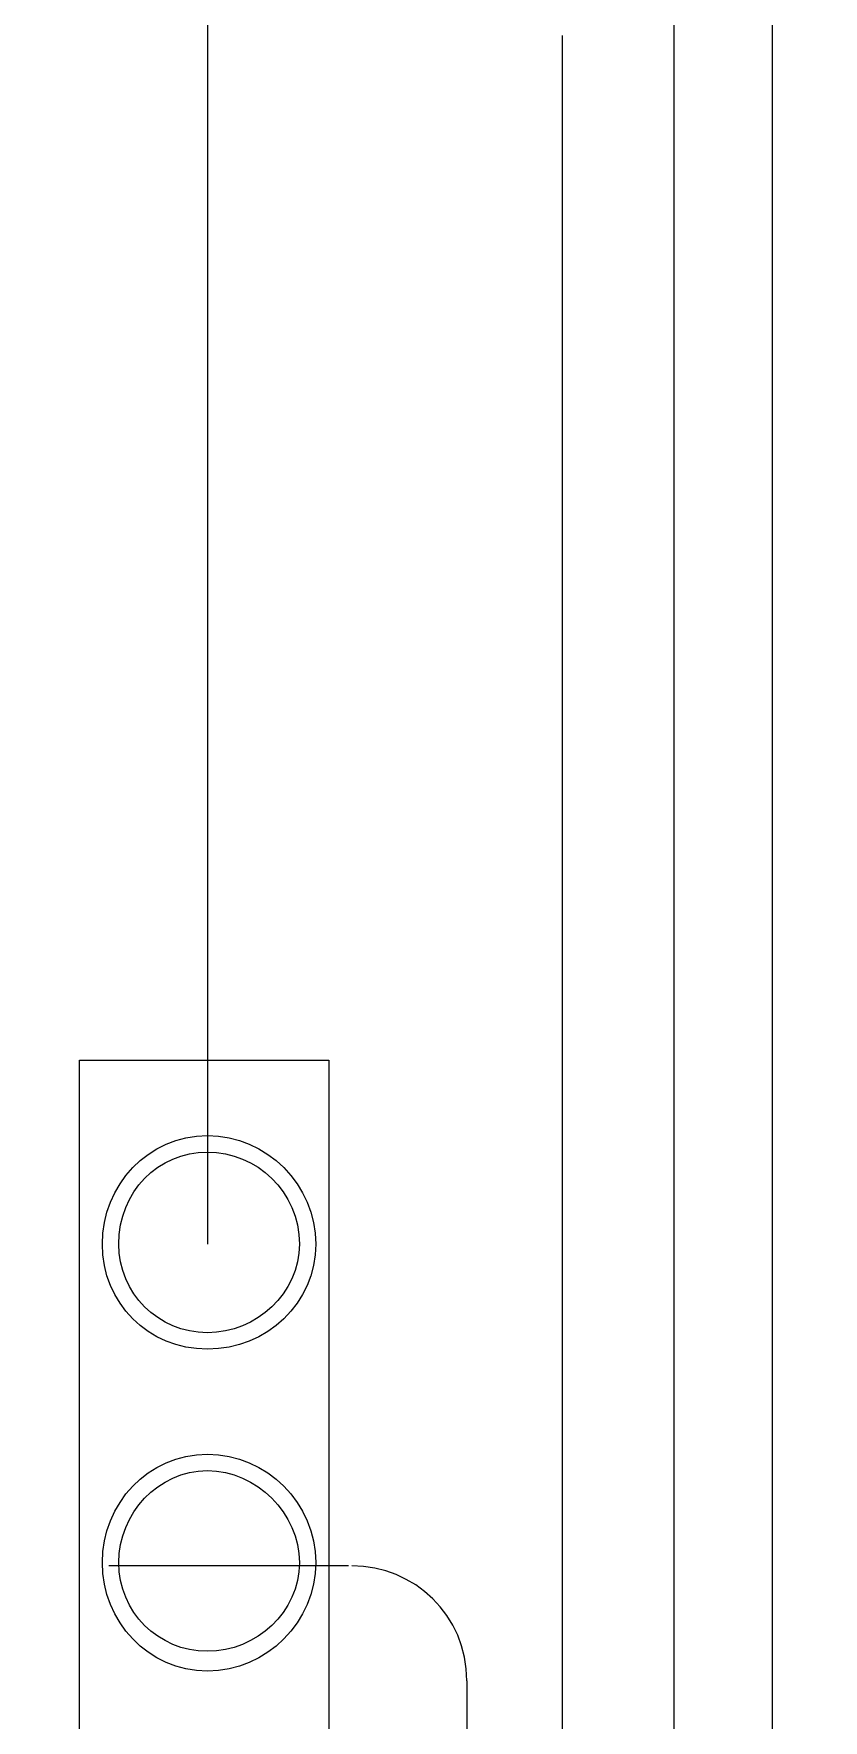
# Model space of a CAD drawing. Header units: metres. Extents: x 2999 to 3164, y 1641 to 1678.
# Drawn here: x 3006.374 to 3006.662, y 1644.923 to 1645.537 of the extents above; entities that cross this region are included whole.
import ezdxf

# ---------------------------------------------------------------- set-up
doc = ezdxf.new("R2010")
doc.units = ezdxf.units.M
doc.linetypes.add('CONTORNO_QUADRO_T', pattern=[0.35, 0.2, -0.15])

msp = doc.modelspace()

# ---------------------------------------------------------------- linework, layer by layer
at = {"color": 5, "linetype": 'Continuous', "lineweight": 20, "true_color": 0x000005}
for points in [[(3006.43699, 1645.99654), (3006.43699, 1645.09619), (3006.43699, 1645.09619)], [(3006.48848, 1644.97885), (3006.40107, 1644.97885), (3006.40107, 1644.97885)], [(3006.53158, 1644.93695), (3006.53158, 1644.69151), (3006.53158, 1644.69151)]]:
    msp.add_lwpolyline(points, dxfattribs=at)
at = {"color": 1, "linetype": 'Continuous', "lineweight": 20, "true_color": 0x000001}
for points in [[(3006.64292, 1645.59186), (3006.64292, 1644.56699), (3006.64292, 1644.56699)], [(3006.60701, 1645.58468), (3006.60701, 1644.54424), (3006.60701, 1644.54424)], [(3006.5663, 1645.53679), (3006.5663, 1644.5191), (3006.5663, 1644.5191)]]:
    msp.add_lwpolyline(points, dxfattribs=at)
at = {"color": 7, "linetype": 'Continuous', "lineweight": 20, "true_color": 0x000007}
msp.add_lwpolyline([(3006.3903, 1645.16324), (3006.48129, 1645.16324), (3006.48129, 1644.79687), (3006.3903, 1644.79687)], close=True, dxfattribs=at)
at = {"color": 30, "linetype": 'CONTORNO_QUADRO_T', "lineweight": 20, "ltscale": 0.1}
msp.add_open_spline([(3009.30089, 1646.21565), (3009.30089, 1647.76852), (3008.04135, 1649.02806), (3006.48728, 1649.02806), (3006.48728, 1649.02806), (3004.9344, 1649.02806), (3003.67487, 1647.76852), (3003.67487, 1646.21565), (3003.67487, 1646.21565), (3003.67487, 1644.66157), (3004.9344, 1643.40203), (3006.48728, 1643.40203), (3006.48728, 1643.40203), (3008.04135, 1643.40203), (3009.30089, 1644.66157), (3009.30089, 1646.21565)], degree=3, knots=[0, 0, 0, 0, 0.0625, 0.0625, 0.0625, 0.062501, 0.125, 0.125, 0.125, 0.125001, 0.1875, 0.1875, 0.1875, 0.187501, 1, 1, 1, 1], dxfattribs=at)
at = {"color": 7, "linetype": 'Continuous', "lineweight": 20, "true_color": 0x000007}
for points in [[(3006.4765, 1645.09619), (3006.4765, 1645.11774), (3006.45854, 1645.1357), (3006.43699, 1645.1357), (3006.43699, 1645.1357), (3006.41544, 1645.1357), (3006.39868, 1645.11774), (3006.39868, 1645.09619), (3006.39868, 1645.09619), (3006.39868, 1645.07464), (3006.41544, 1645.05787), (3006.43699, 1645.05787), (3006.43699, 1645.05787), (3006.45854, 1645.05787), (3006.4765, 1645.07464), (3006.4765, 1645.09619)], [(3006.47052, 1645.09619), (3006.47052, 1645.11534), (3006.45495, 1645.12971), (3006.43699, 1645.12971), (3006.43699, 1645.12971), (3006.41903, 1645.12971), (3006.40467, 1645.11534), (3006.40467, 1645.09619), (3006.40467, 1645.09619), (3006.40467, 1645.07823), (3006.41903, 1645.06386), (3006.43699, 1645.06386), (3006.43699, 1645.06386), (3006.45495, 1645.06386), (3006.47052, 1645.07823), (3006.47052, 1645.09619)], [(3006.4765, 1644.98005), (3006.4765, 1645.0016), (3006.45854, 1645.01956), (3006.43699, 1645.01956), (3006.43699, 1645.01956), (3006.41544, 1645.01956), (3006.39868, 1645.0016), (3006.39868, 1644.98005), (3006.39868, 1644.98005), (3006.39868, 1644.9585), (3006.41544, 1644.94054), (3006.43699, 1644.94054), (3006.43699, 1644.94054), (3006.45854, 1644.94054), (3006.4765, 1644.9585), (3006.4765, 1644.98005)], [(3006.47052, 1644.98005), (3006.47052, 1644.99801), (3006.45495, 1645.01358), (3006.43699, 1645.01358), (3006.43699, 1645.01358), (3006.41903, 1645.01358), (3006.40467, 1644.99801), (3006.40467, 1644.98005), (3006.40467, 1644.98005), (3006.40467, 1644.96209), (3006.41903, 1644.94772), (3006.43699, 1644.94772), (3006.43699, 1644.94772), (3006.45495, 1644.94772), (3006.47052, 1644.96209), (3006.47052, 1644.98005)]]:
    msp.add_open_spline(points, degree=3, knots=[0, 0, 0, 0, 0.0625, 0.0625, 0.0625, 0.062501, 0.125, 0.125, 0.125, 0.125001, 0.1875, 0.1875, 0.1875, 0.187501, 1, 1, 1, 1], dxfattribs=at)
at = {"color": 5, "linetype": 'Continuous', "lineweight": 20, "true_color": 0x000005}
msp.add_open_spline([(3006.53158, 1644.93695), (3006.53158, 1644.96089), (3006.51242, 1644.97885), (3006.48967, 1644.97885)], degree=3, dxfattribs=at)

doc.saveas('drawing.dxf')
